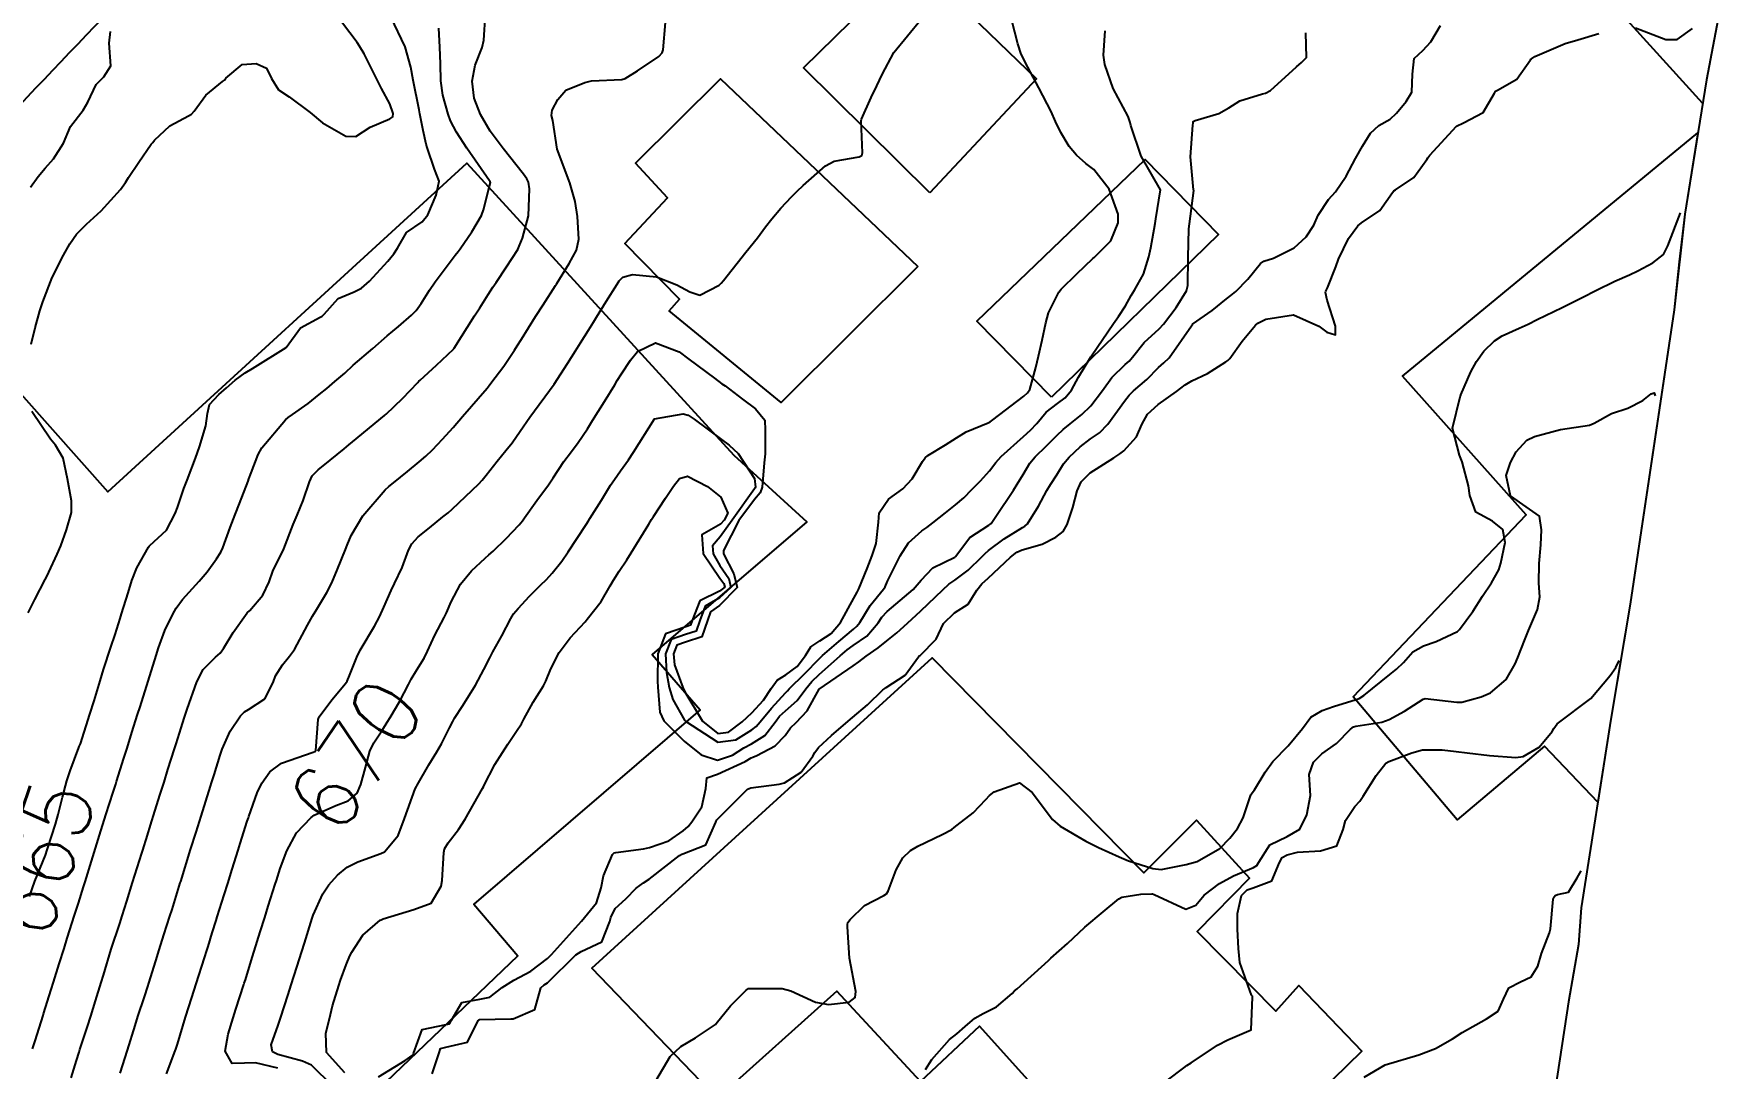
# Model space of a CAD drawing. Header units: metres. Extents: x 292545 to 299085, y 7450245 to 7463078.
# Drawn here: x 296563.7 to 296664.4, y 7459716 to 7459777.6 of the extents above; entities that cross this region are included whole.
import ezdxf
from ezdxf.enums import TextEntityAlignment as Align

# ---------------------------------------------------------------- set-up
doc = ezdxf.new("R2010")
doc.units = ezdxf.units.M
for name, color, linetype in [('Area', 45, 'Continuous'), ('Cotas', 45, 'Continuous'), ('Curvas de Nivel 1m', 11, 'Continuous'), ('Curvas de Nivel 5m', 15, 'Continuous'), ('Edificações', 30, 'Continuous'), ('Vias Primárias', 230, 'Continuous')]:
    doc.layers.add(name, color=color, linetype=linetype)
doc.styles.add('Style-STANDARD', font='STANDARD.shx')

msp = doc.modelspace()

# ---------------------------------------------------------------- linework, layer by layer
at = {"layer": 'Area'}
msp.add_polyline3d([(296664.4, 7459780.1, 673.65), (296663.39, 7459774.86, 674.38), (296662.1, 7459766.86, 677.85), (296661.47, 7459761.16, 678.15), (296658.85, 7459743.62, 681.99), (296657.7, 7459736.76, 680.32), (296655.92, 7459725.52, 677.55), (296655.78, 7459723.33, 677.5), (296655.17, 7459719.91, 678.75), (296653.44, 7459708.55, 679.24), (296652.23, 7459703.32, 686.94), (296650.39, 7459696.02, 688.55), (296649.63, 7459691.12, 686.12), (296648.37, 7459684.96, 681.23), (296643.46, 7459673.33, 690.02), (296643.27, 7459672.65, 689.35), (296641.19, 7459666.66, 681.56), (296640.28, 7459664.43, 681.57), (296631.74, 7459644.69, 683.17)], dxfattribs=at)
at = {"layer": 'Curvas de Nivel 1m', "flags": 128}
for points, elevation in [([(296563.54, 7459759.1), (296563.79, 7459760.08), (296564.06, 7459761.1), (296564.23, 7459761.64), (296564.8, 7459763.09), (296565.48, 7459764.42), (296565.84, 7459765.08), (296566.24, 7459765.67), (296566.84, 7459766.26), (296567.72, 7459767.06), (296568.86, 7459768.33), (296569.16, 7459768.75), (296569.34, 7459769.04), (296569.96, 7459769.95), (296570.7, 7459771.02), (296570.79, 7459771.13), (296570.9, 7459771.27), (296571.8, 7459772.12), (296572.92, 7459772.71), (296573.1, 7459772.81), (296573.25, 7459772.99), (296573.95, 7459773.96), (296574.94, 7459774.76), (296575.06, 7459774.85), (296575.15, 7459774.97), (296576.13, 7459775.78), (296576.95, 7459775.83), (296577.57, 7459775.56), (296577.87, 7459774.94), (296578.28, 7459774.27), (296578.93, 7459773.85), (296580.17, 7459772.91), (296580.91, 7459772.31), (296582.29, 7459771.5), (296582.9, 7459771.49), (296583.74, 7459772.04), (296584.92, 7459772.54), (296585.11, 7459772.66), (296585.12, 7459772.85), (296584.93, 7459773.43), (296584.42, 7459774.34), (296584.17, 7459774.86), (296583.4, 7459776.42), (296583.12, 7459776.87), (296582.97, 7459777.08), (296581.61, 7459778.89)], 664), ([(296565.93, 7459715.38), (296566.25, 7459716.41), (296566.4, 7459716.92), (296566.45, 7459717.07), (296566.9, 7459718.44), (296567.1, 7459719.06), (296567.38, 7459719.97), (296567.71, 7459721.06), (296567.85, 7459721.51), (296568.32, 7459723.05), (296568.82, 7459724.57), (296568.97, 7459725.04), (296569.24, 7459725.92), (296569.59, 7459727.03), (296570.15, 7459728.78), (296570.22, 7459729.02), (296570.26, 7459729.15), (296570.4, 7459729.59), (296570.74, 7459730.69), (296570.84, 7459731.02), (296571.22, 7459732.23), (296571.47, 7459733.01), (296571.7, 7459733.75), (296572.09, 7459735), (296572.18, 7459735.29), (296572.48, 7459736.24), (296572.67, 7459736.82), (296572.72, 7459737), (296572.85, 7459737.35), (296573.41, 7459738.99), (296573.79, 7459739.72), (296574.54, 7459740.46), (296574.81, 7459740.7), (296575.01, 7459740.97), (296575.59, 7459741.92), (296576.31, 7459742.95), (296576.42, 7459743.09), (296576.57, 7459743.23), (296577.36, 7459744.15), (296577.72, 7459744.94), (296577.95, 7459745.58), (296578.61, 7459746.92), (296579.17, 7459748.37), (296579.4, 7459748.91), (296579.75, 7459749.8), (296580.13, 7459750.91), (296580.3, 7459751.26), (296580.66, 7459751.62), (296581.37, 7459752.2), (296582.2, 7459752.88), (296582.47, 7459753.1), (296582.69, 7459753.28), (296584.6, 7459754.85), (296584.65, 7459754.9), (296584.7, 7459754.94), (296585.68, 7459755.88), (296586.6, 7459756.83), (296586.66, 7459756.9), (296586.73, 7459756.96), (296587.7, 7459757.86), (296588.71, 7459758.81), (296588.73, 7459758.84), (296588.75, 7459758.87), (296589.97, 7459760.79), (296590.29, 7459761.28), (296590.79, 7459762.07), (296591.07, 7459762.51), (296591.25, 7459762.78), (296591.87, 7459763.71), (296592.55, 7459764.76), (296592.64, 7459764.95), (296592.83, 7459765.43), (296593.18, 7459766.75), (296593.25, 7459768.37), (296593.19, 7459768.76), (296593.09, 7459768.97), (296592.88, 7459769.25), (296591.67, 7459770.77), (296590.9, 7459771.81), (296590.32, 7459772.79), (296589.95, 7459773.77), (296589.82, 7459774.79), (296590, 7459775.74), (296590.42, 7459776.79), (296590.53, 7459777.23), (296590.63, 7459778.78)], 667), ([(296568.85, 7459715.65), (296569.29, 7459717.03), (296569.75, 7459718.51), (296569.91, 7459719.03), (296570.29, 7459720.2), (296570.49, 7459720.82), (296570.56, 7459721.02), (296570.97, 7459722.36), (296571.17, 7459723.01), (296571.45, 7459723.9), (296571.81, 7459725.01), (296571.94, 7459725.42), (296572.37, 7459726.8), (296572.43, 7459727), (296572.46, 7459727.08), (296573.04, 7459728.99), (296573.37, 7459730.02), (296573.67, 7459730.98), (296574.24, 7459732.77), (296574.3, 7459732.97), (296574.45, 7459733.45), (296574.81, 7459734.61), (296574.93, 7459734.97), (296575.4, 7459736.04), (296576.03, 7459736.95), (296576.26, 7459737.19), (296576.5, 7459737.33), (296577.47, 7459737.97), (296577.96, 7459738.94), (296578.11, 7459739.34), (296578.53, 7459739.99), (296578.94, 7459740.52), (296579.24, 7459740.92), (296580.02, 7459742.37), (296580.32, 7459742.9), (296580.57, 7459743.31), (296581.17, 7459744.3), (296581.46, 7459744.89), (296581.8, 7459745.69), (296582.28, 7459746.88), (296582.38, 7459747.12), (296582.62, 7459747.7), (296583.31, 7459748.87), (296584.65, 7459750.43), (296584.87, 7459750.63), (296585.14, 7459750.85), (296585.98, 7459751.52), (296586.67, 7459752.1), (296587.06, 7459752.44), (296587.46, 7459752.82), (296588.07, 7459753.44), (296588.7, 7459754.15), (296589.25, 7459754.8), (296590.72, 7459756.48), (296590.85, 7459756.65), (296590.95, 7459756.78), (296591.71, 7459757.8), (296592.35, 7459758.76), (296592.51, 7459759.01), (296592.76, 7459759.4), (296593.61, 7459760.75), (296594.07, 7459761.46), (296594.8, 7459762.61), (296594.85, 7459762.68), (296594.87, 7459762.73), (296595.62, 7459763.92), (296596.04, 7459764.72), (296596.19, 7459765.36), (296596.11, 7459766.72), (296595.96, 7459767.62), (296595.66, 7459768.72), (296594.89, 7459770.73), (296594.63, 7459772.45), (296594.55, 7459772.74), (296594.6, 7459773.06), (296594.93, 7459773.69), (296595.42, 7459774.24), (296596.54, 7459774.71), (296596.86, 7459774.79), (296596.94, 7459774.8), (296598.75, 7459774.88), (296598.95, 7459774.94), (296599.68, 7459775.41), (296600.96, 7459776.26), (296601.15, 7459776.47), (296601.22, 7459776.66), (296601.36, 7459778.28)], 668), ([(296571.62, 7459715.62), (296572.13, 7459717), (296572.17, 7459717.09), (296572.26, 7459717.39), (296572.75, 7459718.99), (296573.12, 7459720.16), (296573.38, 7459720.98), (296573.87, 7459722.53), (296574.01, 7459722.97), (296574.09, 7459723.21), (296574.34, 7459724.02), (296574.57, 7459724.75), (296574.63, 7459724.97), (296575.04, 7459726.29), (296575.26, 7459726.96), (296575.53, 7459727.81), (296575.88, 7459728.96), (296576.01, 7459729.35), (296576.42, 7459730.67), (296576.49, 7459730.88), (296576.51, 7459730.95), (296577.02, 7459732.36), (296577.3, 7459732.94), (296577.76, 7459733.62), (296578.46, 7459734.14), (296580.35, 7459734.79), (296580.46, 7459734.83), (296580.5, 7459734.86), (296580.52, 7459734.9), (296580.66, 7459736.73), (296580.71, 7459736.9), (296581.47, 7459737.92), (296582.28, 7459738.88), (296582.37, 7459739.02), (296582.52, 7459739.36), (296582.95, 7459740.46), (296583.16, 7459740.87), (296584, 7459742.3), (296584.3, 7459742.85), (296584.57, 7459743.43), (296585, 7459744.43), (296585.2, 7459744.84), (296585.65, 7459745.79), (296586.04, 7459746.84), (296586.24, 7459747.21), (296586.62, 7459747.62), (296587.28, 7459748.17), (296588.08, 7459748.82), (296588.39, 7459749.06), (296588.64, 7459749.28), (296590.23, 7459750.79), (296590.43, 7459751.01), (296590.66, 7459751.3), (296591.31, 7459752.14), (296591.84, 7459752.77), (296592.22, 7459753.23), (296592.69, 7459753.92), (296593.27, 7459754.75), (296594.72, 7459756.73), (296595.51, 7459757.96), (296595.99, 7459758.72), (296596.29, 7459759.19), (296596.77, 7459759.95), (296597.06, 7459760.42), (296597.24, 7459760.71), (296597.82, 7459761.66), (296598.48, 7459762.69), (296598.6, 7459762.89), (296598.81, 7459763.1), (296599.38, 7459763.26), (296600.81, 7459763.13), (296602.03, 7459762.65), (296602.8, 7459762.23), (296603.4, 7459762.03), (296604.55, 7459762.62), (296604.67, 7459762.75), (296604.81, 7459762.91), (296606.15, 7459764.6), (296606.83, 7459765.45), (296607.32, 7459766.1), (296607.69, 7459766.58), (296608.22, 7459767.21), (296608.86, 7459767.89), (296609.2, 7459768.23), (296609.55, 7459768.56), (296610.88, 7459769.74), (296611.41, 7459770.01), (296612.89, 7459770.27), (296613.06, 7459770.35), (296613.1, 7459770.52), (296613.01, 7459772.42), (296613.03, 7459772.52), (296613.62, 7459773.82), (296613.94, 7459774.51), (296614.27, 7459775.18), (296614.96, 7459776.5), (296616.6, 7459778.48)], 669), ([(296584.24, 7459715.45), (296585.83, 7459716.41), (296586.25, 7459716.71), (296586.32, 7459716.76), (296586.34, 7459716.83), (296586.84, 7459718.26), (296588.27, 7459718.56), (296588.48, 7459718.6), (296588.59, 7459718.81), (296589.21, 7459719.88), (296590.29, 7459720.07), (296590.89, 7459720.18), (296591.61, 7459720.77), (296592.31, 7459721.2), (296593.33, 7459721.73), (296594.32, 7459722.5), (296594.56, 7459722.74), (296596.34, 7459724.71), (296597.24, 7459725.82), (296597.52, 7459726.7), (296597.65, 7459727.42), (296598.2, 7459728.69), (296598.29, 7459728.8), (296598.39, 7459728.81), (296600.04, 7459729.03), (296600.4, 7459729.1), (296601.55, 7459729.5), (296602.41, 7459730.1), (296602.7, 7459730.36), (296602.93, 7459730.63), (296603.52, 7459731.54), (296603.75, 7459732.63), (296603.82, 7459733.26), (296604.45, 7459733.48), (296606.11, 7459734.24), (296606.46, 7459734.45), (296606.56, 7459734.49), (296606.8, 7459734.59), (296607.88, 7459735.16), (296608.48, 7459735.79), (296608.8, 7459736.25), (296609.14, 7459736.56), (296609.8, 7459737.26), (296610.51, 7459738.55), (296612.53, 7459739.94), (296612.87, 7459740.18), (296613.32, 7459740.51), (296614.03, 7459741.02), (296614.55, 7459741.43), (296615.14, 7459741.91), (296615.78, 7459742.49), (296616.57, 7459743.21), (296617.88, 7459744.46), (296618.24, 7459744.8), (296618.59, 7459745.05), (296619.4, 7459745.64), (296620.2, 7459746.43), (296620.4, 7459746.63), (296620.61, 7459746.81), (296621.53, 7459747.51), (296622.63, 7459748.18), (296622.77, 7459748.26), (296622.92, 7459748.4), (296623.58, 7459749.45), (296624.09, 7459750.39), (296624.3, 7459750.74), (296624.67, 7459751.32), (296625.08, 7459751.97), (296625.41, 7459752.37), (296626.06, 7459752.99), (296626.69, 7459753.47), (296627.22, 7459753.83), (296627.72, 7459754.34), (296628.72, 7459755.72), (296628.98, 7459756.07), (296629.25, 7459756.32), (296630.05, 7459757), (296630.74, 7459757.71), (296631.06, 7459758), (296631.38, 7459758.3), (296632.7, 7459760.21), (296632.76, 7459760.28), (296632.77, 7459760.3), (296633.94, 7459761.11), (296634.79, 7459761.81), (296635.04, 7459762.01), (296635.35, 7459762.25), (296636.07, 7459762.98), (296636.82, 7459763.91), (296637.01, 7459764.05), (296637.6, 7459764.23), (296638.83, 7459764.85), (296639.53, 7459765.51), (296640, 7459766.2), (296640.26, 7459766.79), (296640.86, 7459767.73), (296641.29, 7459768.18), (296641.92, 7459769.13), (296642.48, 7459770.17), (296642.9, 7459770.92), (296643.38, 7459771.68), (296643.86, 7459772.15), (296644.54, 7459772.52), (296644.92, 7459772.87), (296645.49, 7459773.57), (296645.84, 7459774.13), (296645.87, 7459775.21), (296645.98, 7459776.13), (296646.49, 7459776.61), (296646.97, 7459777.12), (296647.54, 7459778.11)], 673), ([(296563.5, 7459768.47), (296563.96, 7459769.1), (296564.38, 7459769.59), (296564.88, 7459770.15), (296565.47, 7459771.08), (296565.89, 7459772.09), (296566.65, 7459773.06), (296566.93, 7459773.54), (296567.42, 7459774.58), (296567.88, 7459775.05), (296568.3, 7459775.7), (296568.19, 7459777.05), (296568.27, 7459777.75)], 663), ([(296563.63, 7459717.1), (296563.78, 7459717.58), (296564.25, 7459719.09), (296564.28, 7459719.19), (296564.74, 7459720.65), (296564.88, 7459721.08), (296565.22, 7459722.17), (296565.51, 7459723.08), (296565.7, 7459723.71), (296566.13, 7459725.07), (296566.18, 7459725.25), (296566.36, 7459725.8), (296566.67, 7459726.77), (296566.77, 7459727.07), (296567.15, 7459728.3), (296567.38, 7459729.06), (296567.62, 7459729.84), (296568, 7459731.05), (296568.44, 7459732.4), (296568.59, 7459732.89), (296568.64, 7459733.04), (296569.07, 7459734.43), (296569.26, 7459735.03), (296569.55, 7459735.96), (296569.89, 7459737.03), (296570.04, 7459737.49), (296570.51, 7459739.02), (296571, 7459740.56), (296571.14, 7459741.01), (296571.52, 7459742.04), (296571.98, 7459743.01), (296572.19, 7459743.38), (296572.57, 7459743.9), (296573.55, 7459744.99), (296574.03, 7459745.54), (296574.6, 7459746.32), (296574.85, 7459746.72), (296574.96, 7459746.97), (296575.41, 7459748.18), (296575.71, 7459748.96), (296575.97, 7459749.62), (296576.47, 7459750.95), (296576.52, 7459751.08), (296576.66, 7459751.44), (296577.08, 7459752.54), (296577.3, 7459752.94), (296578.7, 7459754.59), (296578.87, 7459754.74), (296579.13, 7459754.92), (296580.05, 7459755.57), (296580.72, 7459756.1), (296581.16, 7459756.46), (296581.65, 7459756.89), (296582.23, 7459757.39), (296582.74, 7459757.85), (296583.9, 7459758.86), (296584.76, 7459759.6), (296585.44, 7459760.17), (296586.21, 7459760.84), (296586.49, 7459761.12), (296586.78, 7459761.53), (296587.29, 7459762.33), (296587.63, 7459762.82), (296588.82, 7459764.41), (296588.99, 7459764.63), (296589.11, 7459764.8), (296589.81, 7459765.81), (296590.38, 7459766.78), (296590.51, 7459767.12), (296590.87, 7459768.53), (296590.92, 7459768.74), (296590.91, 7459768.78), (296590.87, 7459768.84), (296589.52, 7459770.79), (296588.9, 7459771.74), (296588.53, 7459772.42), (296588.39, 7459772.81), (296588.08, 7459773.96), (296587.97, 7459774.81), (296587.95, 7459775.81), (296587.9, 7459776.82), (296587.85, 7459777.95)], 666), ([(296581.52, 7459714.89), (296580.25, 7459716.13), (296579.71, 7459716.37), (296578.25, 7459716.77), (296577.93, 7459716.93), (296577.85, 7459717.34), (296578.27, 7459718.53), (296578.41, 7459718.93), (296578.86, 7459720.35), (296579.04, 7459720.92), (296579.38, 7459721.98), (296579.67, 7459722.91), (296579.83, 7459723.41), (296580.3, 7459724.9), (296580.35, 7459725.07), (296580.93, 7459726.34), (296581.28, 7459726.89), (296581.8, 7459727.47), (296582.38, 7459727.94), (296583.01, 7459728.25), (296584.39, 7459728.75), (296584.6, 7459728.86), (296585.42, 7459729.83), (296585.79, 7459730.84), (296586.44, 7459732.61), (296586.52, 7459732.75), (296586.56, 7459732.83), (296587.24, 7459734.04), (296587.72, 7459734.82), (296588, 7459735.29), (296588.48, 7459736.25), (296588.67, 7459736.62), (296588.78, 7459736.81), (296589.28, 7459737.58), (296590.03, 7459738.79), (296590.52, 7459739.71), (296590.88, 7459740.42), (296591.07, 7459740.77), (296591.59, 7459741.72), (296592.13, 7459742.76), (296592.3, 7459743.03), (296592.57, 7459743.35), (296593.25, 7459744.08), (296593.9, 7459744.75), (296594.25, 7459745.09), (296594.59, 7459745.46), (296595.17, 7459746.17), (296595.56, 7459746.73), (296596.63, 7459748.36), (296596.77, 7459748.57), (296596.85, 7459748.71), (296597.53, 7459749.81), (296598.08, 7459750.7), (296598.31, 7459751.04), (296598.67, 7459751.55), (296599.14, 7459752.22), (296599.44, 7459752.68), (296600.7, 7459754.66), (296602.4, 7459754.95), (296602.71, 7459754.87), (296603.07, 7459754.64), (296604.69, 7459753.42), (296605.15, 7459753.08), (296605.69, 7459752.6), (296606.66, 7459751.1), (296606.71, 7459750.59), (296606.7, 7459750.55), (296606.65, 7459750.49), (296605.33, 7459748.61), (296604.62, 7459747.62), (296604.15, 7459747.09), (296604.19, 7459746.62), (296604.6, 7459745.92), (296605.12, 7459745.15), (296605.25, 7459744.61), (296604.58, 7459744), (296603.71, 7459743.49), (296603.4, 7459742.63), (296603.18, 7459742.01), (296602.55, 7459741.8), (296601.69, 7459741.51), (296601.36, 7459740.65), (296601.41, 7459739.54), (296601.58, 7459738.65), (296601.79, 7459737.94), (296602.49, 7459736.69), (296602.55, 7459736.64), (296604.47, 7459735.39), (296605.55, 7459735.53), (296606.49, 7459736.13), (296606.75, 7459736.33), (296606.99, 7459736.59), (296607.67, 7459737.41), (296608.51, 7459738.33), (296608.63, 7459738.45), (296608.73, 7459738.57), (296609.63, 7459739.46), (296610.53, 7459740.38), (296610.72, 7459740.55), (296611.69, 7459741.39), (296612.56, 7459742.13), (296612.76, 7459742.31), (296612.93, 7459742.52), (296613.55, 7459743.53), (296614.35, 7459744.5), (296614.44, 7459744.64), (296614.59, 7459744.99), (296615.34, 7459746.49), (296615.83, 7459747.27), (296616.63, 7459747.98), (296616.92, 7459748.18), (296617.29, 7459748.46), (296618.04, 7459749.05), (296618.64, 7459749.54), (296619.13, 7459749.96), (296619.61, 7459750.44), (296620.12, 7459750.97), (296620.67, 7459751.55), (296621.05, 7459752.05), (296621.35, 7459752.42), (296622.7, 7459753.61), (296623.11, 7459753.98), (296623.48, 7459754.39), (296624.05, 7459755.05), (296624.71, 7459755.57), (296625.18, 7459755.91), (296625.56, 7459756.37), (296625.96, 7459757.14), (296626.71, 7459758.36), (296626.75, 7459758.42), (296628.05, 7459760.34), (296628.36, 7459760.75), (296628.78, 7459761.39), (296629.11, 7459762.01), (296629.3, 7459762.32), (296629.84, 7459763.29), (296630.17, 7459764.32), (296630.28, 7459764.86), (296630.54, 7459766.31), (296630.58, 7459766.58), (296630.86, 7459768.31), (296629.7, 7459770.32), (296629.09, 7459772.15), (296629.05, 7459772.33), (296628.92, 7459772.67), (296628.03, 7459774.34), (296627.53, 7459775.77), (296627.46, 7459776.34), (296627.55, 7459777.78)], 671), ([(296582.24, 7459715.67), (296581.15, 7459716.89), (296581.11, 7459718.05), (296581.32, 7459718.89), (296581.5, 7459719.67), (296581.88, 7459720.88), (296581.99, 7459721.2), (296582.32, 7459722.12), (296582.54, 7459722.66), (296582.65, 7459722.88), (296583.32, 7459723.89), (296584.35, 7459724.77), (296584.41, 7459724.8), (296584.53, 7459724.86), (296586.36, 7459725.41), (296587.38, 7459725.8), (296587.99, 7459726.81), (296588.05, 7459727.14), (296588.14, 7459728.81), (296588.18, 7459729.03), (296588.4, 7459729.38), (296589.02, 7459730.19), (296589.41, 7459730.8), (296590.44, 7459732.62), (296590.5, 7459732.72), (296590.52, 7459732.78), (296591.18, 7459734.05), (296591.63, 7459734.77), (296591.96, 7459735.27), (296592.48, 7459736.05), (296592.76, 7459736.49), (296592.91, 7459736.76), (296593.47, 7459737.78), (296594.08, 7459738.74), (296594.23, 7459739.03), (296594.52, 7459739.75), (296595.01, 7459740.73), (296595.67, 7459741.6), (296596.56, 7459742.56), (296596.63, 7459742.64), (296596.69, 7459742.71), (296597.51, 7459743.77), (296598.06, 7459744.7), (296598.25, 7459745.04), (296598.6, 7459745.57), (296599.04, 7459746.25), (296599.3, 7459746.68), (296600.36, 7459748.39), (296600.52, 7459748.66), (296600.63, 7459748.83), (296601.36, 7459749.94), (296601.82, 7459750.65), (296602.19, 7459751.11), (296602.66, 7459751.24), (296603.86, 7459750.63), (296604.65, 7459750), (296605.06, 7459749.04), (296604.85, 7459748.62), (296604.63, 7459748.39), (296603.51, 7459747.74), (296603.6, 7459746.63), (296604.59, 7459745.17), (296604.82, 7459744.85), (296604.88, 7459744.62), (296604.58, 7459744.39), (296603.39, 7459743.82), (296602.94, 7459742.64), (296602.84, 7459742.36), (296602.56, 7459742.26), (296601.36, 7459741.85), (296600.9, 7459740.66), (296600.87, 7459739.02), (296600.89, 7459738.66), (296601.02, 7459737.18), (296601.25, 7459736.66), (296602.47, 7459735.45), (296603.48, 7459734.63), (296604.46, 7459734.31), (296605.35, 7459734.61), (296606.02, 7459735.04), (296606.47, 7459735.28), (296607.28, 7459735.78), (296607.89, 7459736.58), (296608.14, 7459736.93), (296608.5, 7459737.26), (296609.2, 7459737.87), (296609.71, 7459738.56), (296610.07, 7459739), (296610.52, 7459739.43), (296611.77, 7459740.53), (296612.18, 7459740.89), (296612.54, 7459741.15), (296613.35, 7459741.71), (296614.02, 7459742.51), (296614.24, 7459742.83), (296614.57, 7459743.18), (296616.11, 7459744.48), (296616.59, 7459745.04), (296617.28, 7459745.78), (296618.6, 7459746.42), (296618.62, 7459746.43), (296618.63, 7459746.45), (296619.49, 7459747.58), (296620.63, 7459748.33), (296620.69, 7459748.37), (296620.76, 7459748.43), (296621.05, 7459748.84), (296622.09, 7459750.41), (296622.31, 7459750.76), (296622.67, 7459751.35), (296623.06, 7459752.01), (296623.38, 7459752.39), (296624.05, 7459753.03), (296624.7, 7459753.69), (296625.05, 7459754.03), (296625.48, 7459754.37), (296626.16, 7459754.91), (296626.71, 7459755.44), (296627.4, 7459756.35), (296627.95, 7459757.13), (296628.75, 7459757.9), (296628.98, 7459758.1), (296629.18, 7459758.33), (296629.88, 7459759.2), (296630.77, 7459760.02), (296631.04, 7459760.31), (296631.79, 7459761.3), (296632.4, 7459762.29), (296632.48, 7459762.61), (296632.5, 7459764.28), (296632.54, 7459765.99), (296632.58, 7459766.28), (296632.84, 7459768.26), (296632.84, 7459768.28), (296632.83, 7459768.31), (296632.64, 7459770.28), (296632.79, 7459772.16), (296632.8, 7459772.28), (296632.81, 7459772.38), (296632.92, 7459772.45), (296634.34, 7459772.85), (296634.93, 7459773.2), (296635.58, 7459773.61), (296636.94, 7459774.02), (296637.12, 7459774.06), (296637.41, 7459774.23), (296638.96, 7459775.63), (296639.27, 7459775.89), (296639.56, 7459776.2), (296639.52, 7459777.66)], 672), ([(296587.44, 7459715.62), (296587.84, 7459716.81), (296587.94, 7459717.13), (296588.26, 7459717.2), (296589.56, 7459717.5), (296590.19, 7459718.79), (296590.22, 7459718.84), (296590.27, 7459718.85), (296592.14, 7459718.9), (296592.28, 7459718.9), (296593.57, 7459719.46), (296593.93, 7459720.74), (296594.13, 7459720.92), (296594.31, 7459721.05), (296596, 7459722.71), (296596.32, 7459722.91), (296597.55, 7459723.48), (296598.04, 7459724.69), (296598.1, 7459724.94), (296598.35, 7459725.48), (296598.99, 7459726.05), (296599.6, 7459726.68), (296600.05, 7459727), (296600.38, 7459727.22), (296602.18, 7459728.64), (296602.33, 7459728.71), (296602.39, 7459728.73), (296603.76, 7459729.27), (296604.36, 7459730.62), (296604.38, 7459730.67), (296604.42, 7459730.75), (296606.24, 7459732.59), (296606.44, 7459732.67), (296608.13, 7459732.89), (296608.45, 7459732.97), (296609.43, 7459733.59), (296610.13, 7459734.55), (296610.25, 7459734.77), (296610.47, 7459735.07), (296611.24, 7459735.78), (296612.1, 7459736.53), (296612.5, 7459736.86), (296613.4, 7459737.61), (296614.3, 7459738.5), (296614.42, 7459738.59), (296614.51, 7459738.64), (296615.63, 7459739.38), (296616.43, 7459740.48), (296616.48, 7459740.53), (296616.53, 7459740.56), (296617.49, 7459741.53), (296617.93, 7459742.46), (296618.57, 7459743.1), (296619.4, 7459743.62), (296619.9, 7459744.44), (296620.2, 7459744.82), (296620.59, 7459745.16), (296621.92, 7459746.41), (296622.29, 7459746.72), (296622.61, 7459746.86), (296623.81, 7459747.19), (296624.62, 7459747.61), (296625.06, 7459747.94), (296625.3, 7459748.37), (296625.64, 7459749.38), (296625.88, 7459750.37), (296626.13, 7459750.9), (296626.66, 7459751.45), (296628.07, 7459752.34), (296628.44, 7459752.57), (296628.68, 7459752.75), (296629.43, 7459753.58), (296629.74, 7459754.32), (296630.08, 7459754.94), (296630.71, 7459755.51), (296631.8, 7459756.29), (296632.32, 7459756.69), (296632.73, 7459756.93), (296633.65, 7459757.36), (296634.75, 7459758.05), (296634.87, 7459758.14), (296634.98, 7459758.26), (296635.72, 7459759.29), (296636.52, 7459760.24), (296636.66, 7459760.36), (296636.77, 7459760.43), (296637.13, 7459760.59), (296638.78, 7459760.85), (296640.3, 7459760.19), (296640.77, 7459759.83), (296641.29, 7459759.66), (296641.28, 7459760.18), (296640.79, 7459761.74), (296640.69, 7459762.19), (296640.71, 7459762.27), (296640.8, 7459762.47), (296641.3, 7459763.71), (296641.47, 7459764.18), (296642.07, 7459765.41), (296642.62, 7459766.16), (296642.84, 7459766.34), (296643.92, 7459767.08), (296644.69, 7459768.14), (296644.76, 7459768.25), (296644.87, 7459768.31), (296645.96, 7459769.05), (296646.74, 7459770.12), (296646.79, 7459770.22), (296646.9, 7459770.38), (296648.5, 7459772.1), (296648.92, 7459772.31), (296650.09, 7459772.91), (296650.77, 7459774.07), (296650.82, 7459774.19), (296650.94, 7459774.25), (296652.1, 7459774.9), (296652.9, 7459776.05), (296652.92, 7459776.09), (296652.96, 7459776.12), (296653.16, 7459776.25), (296654.97, 7459777.03), (296655.73, 7459777.25), (296656.98, 7459777.62)], 674), ([(296659.17, 7459777.97), (296660.98, 7459777.26), (296661.66, 7459777.26), (296662.57, 7459777.93)], 674), ([(296616.84, 7459715.87), (296617.23, 7459716.47), (296618.27, 7459717.67), (296618.71, 7459718), (296619.22, 7459718.44), (296619.79, 7459718.93), (296620.28, 7459719.21), (296621.09, 7459719.62), (296622.02, 7459720.41), (296622.16, 7459720.56), (296622.31, 7459720.69), (296624.18, 7459722.38), (296624.32, 7459722.51), (296625.32, 7459723.39), (296626.34, 7459724.36), (296627.43, 7459725.27), (296628.37, 7459726.05), (296628.56, 7459726.14), (296629.68, 7459726.32), (296630.34, 7459726.35), (296630.37, 7459726.34), (296630.47, 7459726.31), (296632.36, 7459725.43), (296632.96, 7459725.68), (296633.45, 7459726.27), (296634.38, 7459726.97), (296635.21, 7459727.43), (296636.39, 7459727.92), (296636.6, 7459728.03), (296636.71, 7459728.24), (296637.37, 7459729.26), (296638.41, 7459729.77), (296639.16, 7459730.21), (296639.57, 7459731.06), (296639.8, 7459732.2), (296639.72, 7459733.46), (296639.98, 7459734.2), (296640.47, 7459734.69), (296641.35, 7459735.3), (296642.19, 7459736.17), (296642.35, 7459736.31), (296642.49, 7459736.35), (296644.05, 7459736.58), (296644.49, 7459736.73), (296645.39, 7459737.24), (296646.51, 7459737.95), (296646.64, 7459737.99), (296648.51, 7459737.77), (296648.82, 7459737.78), (296649.97, 7459738.08), (296650.52, 7459738.32), (296651.45, 7459739.13), (296652, 7459740.06), (296652.15, 7459740.44), (296652.55, 7459741.44), (296652.8, 7459742.05), (296653.32, 7459743.29), (296653.46, 7459744.04), (296653.41, 7459744.86), (296653.43, 7459746.04), (296653.52, 7459747.14), (296653.57, 7459748.04), (296653.45, 7459748.85), (296652.65, 7459749.41), (296651.71, 7459750.06), (296651.45, 7459751.28), (296651.71, 7459752.06), (296652.05, 7459752.69), (296652.69, 7459753.38), (296653.14, 7459753.6), (296654.7, 7459754.02), (296656.42, 7459754.29), (296656.71, 7459754.41), (296657.74, 7459754.97), (296658.72, 7459755.3), (296659.61, 7459755.75), (296660.11, 7459756.14), (296660.28, 7459756.2), (296660.33, 7459756.03)], 676), ([(296563.36, 7459743.1), (296563.77, 7459743.9), (296564.38, 7459745.09), (296564.45, 7459745.22), (296564.59, 7459745.52), (296565.1, 7459746.59), (296565.31, 7459747.08), (296565.65, 7459748.05), (296565.95, 7459749.08), (296565.95, 7459749.77), (296565.71, 7459751.08), (296565.45, 7459752.31), (296565, 7459753.09), (296564.69, 7459753.45), (296563.58, 7459755.1)], 664), ([(296631.28, 7459715.25), (296632.25, 7459715.97), (296632.43, 7459716.11), (296632.69, 7459716.28), (296634.26, 7459717.32), (296634.87, 7459717.65), (296636.27, 7459718.24), (296636.34, 7459720.19), (296636.33, 7459720.24), (296636.29, 7459720.31), (296635.59, 7459722.25), (296635.5, 7459723.08), (296635.45, 7459724.25), (296635.44, 7459725.17), (296635.68, 7459726.25), (296636.03, 7459726.59), (296636.38, 7459726.7), (296637.49, 7459727.12), (296637.94, 7459728.22), (296638.1, 7459728.52), (296638.4, 7459728.68), (296639.03, 7459728.84), (296640.4, 7459728.91), (296641.37, 7459729.21), (296641.75, 7459730.18), (296641.89, 7459730.71), (296642.43, 7459731.55), (296642.74, 7459731.87), (296642.93, 7459732.16), (296643.71, 7459733.4), (296644.29, 7459734.14), (296644.46, 7459734.24), (296645.84, 7459734.76), (296646.47, 7459734.93), (296647.65, 7459734.93), (296648.47, 7459734.84), (296649.14, 7459734.76), (296650.47, 7459734.6), (296652.04, 7459734.48), (296652.47, 7459734.53), (296653.43, 7459735.08), (296654.21, 7459736.03), (296654.3, 7459736.21), (296654.49, 7459736.48), (296656.51, 7459738), (296657.65, 7459739.36), (296657.99, 7459739.83), (296658.19, 7459740.26)], 677), ([(296642.99, 7459715.42), (296644.25, 7459716.15), (296646.26, 7459716.76), (296647.24, 7459717.13), (296648.27, 7459717.71), (296648.84, 7459718.09), (296650.28, 7459718.9), (296650.99, 7459719.36), (296651.3, 7459720.06), (296651.61, 7459720.75), (296652.31, 7459721.11), (296652.95, 7459721.41), (296653.34, 7459722.04), (296653.57, 7459722.8), (296654.05, 7459724.03), (296654.11, 7459724.27), (296654.26, 7459726.03), (296654.28, 7459726.11), (296654.37, 7459726.24), (296654.51, 7459726.31), (296655.18, 7459726.44), (296655.7, 7459727.3), (296655.92, 7459727.71)], 678)]:
    msp.add_lwpolyline(points, dxfattribs=dict(at, elevation=elevation))
at = {"layer": 'Curvas de Nivel 5m', "flags": 128}
for points, elevation in [([(296563.45, 7459726.19), (296563.76, 7459727.1), (296564.39, 7459728.66), (296564.5, 7459728.98), (296564.54, 7459729.09), (296565, 7459730.5), (296565.16, 7459731.08), (296565.42, 7459732.1), (296565.68, 7459733.08), (296565.86, 7459733.67), (296566.39, 7459735.07), (296566.41, 7459735.13), (296566.48, 7459735.29), (296567.05, 7459737.06), (296567.3, 7459737.86), (296567.66, 7459739.05), (296567.86, 7459739.71), (296568.3, 7459741.04), (296568.55, 7459741.81), (296568.84, 7459742.75), (296568.93, 7459743.04), (296569.32, 7459744.29), (296569.55, 7459745.03), (296569.85, 7459745.77), (296570.54, 7459747.02), (296570.57, 7459747.06), (296570.61, 7459747.1), (296571.61, 7459748.03), (296572.13, 7459749.01), (296572.26, 7459749.38), (296572.65, 7459750.5), (296572.84, 7459751), (296573.34, 7459752.32), (296573.58, 7459752.99), (296573.96, 7459754.25), (296574.06, 7459754.98), (296574.17, 7459755.52), (296574.72, 7459756.11), (296575.19, 7459756.5), (296575.71, 7459756.96), (296576.29, 7459757.4), (296576.74, 7459757.66), (296578.75, 7459758.92), (296579.59, 7459760.09), (296580.77, 7459760.71), (296580.89, 7459760.78), (296581, 7459760.9), (296581.84, 7459761.83), (296582.79, 7459762.22), (296583.23, 7459762.44), (296583.72, 7459762.87), (296584.81, 7459764.06), (296585.17, 7459764.49), (296585.38, 7459764.84), (296585.91, 7459765.76), (296586.84, 7459766.41), (296587.18, 7459766.82), (296587.68, 7459768), (296587.86, 7459768.82), (296587.59, 7459769.53), (296587.14, 7459770.83), (296587.09, 7459771.03), (296586.91, 7459771.84), (296586.72, 7459772.83), (296586.68, 7459773.08), (296586.32, 7459774.84), (296586.17, 7459775.62), (296585.83, 7459776.84), (296584.99, 7459778.61)], 665), ([(296578.24, 7459715.95), (296576.92, 7459716.27), (296576.25, 7459716.26), (296575.52, 7459716.24), (296575.11, 7459716.97), (296575.28, 7459717.98), (296575.59, 7459718.96), (296575.75, 7459719.48), (296576.22, 7459720.95), (296576.24, 7459721.02), (296576.31, 7459721.23), (296576.71, 7459722.55), (296576.84, 7459722.94), (296577.2, 7459724.09), (296577.47, 7459724.94), (296577.68, 7459725.61), (296578.09, 7459726.93), (296578.16, 7459727.15), (296578.38, 7459727.85), (296578.78, 7459728.92), (296579.35, 7459729.98), (296580.23, 7459730.9), (296580.42, 7459731.03), (296581.71, 7459731.61), (296582.43, 7459731.9), (296582.97, 7459732.34), (296583.2, 7459732.87), (296583.47, 7459733.88), (296583.73, 7459734.86), (296583.97, 7459735.35), (296584.48, 7459736.13), (296584.76, 7459736.57), (296584.94, 7459736.85), (296585.51, 7459737.83), (296586.03, 7459738.83), (296586.2, 7459739.15), (296586.53, 7459739.69), (296586.96, 7459740.4), (296587.17, 7459740.82), (296587.61, 7459741.76), (296588.16, 7459742.81), (296588.29, 7459743.09), (296588.57, 7459743.75), (296589.13, 7459744.8), (296589.78, 7459745.6), (296590.61, 7459746.36), (296590.83, 7459746.56), (296591.08, 7459746.78), (296591.86, 7459747.52), (296592.63, 7459748.34), (296592.82, 7459748.57), (296592.95, 7459748.76), (296593.69, 7459749.79), (296594.37, 7459750.73), (296594.49, 7459750.9), (296594.66, 7459751.15), (296595.29, 7459752.11), (296595.75, 7459752.72), (296596.15, 7459753.25), (296596.7, 7459754.06), (296596.94, 7459754.46), (296597.1, 7459754.71), (296597.71, 7459755.7), (296598.33, 7459756.69), (296598.48, 7459756.94), (296598.73, 7459757.34), (296599.26, 7459758.16), (296599.68, 7459758.68), (296600.76, 7459759.18), (296602.16, 7459758.65), (296602.75, 7459758.22), (296604.27, 7459757.09), (296604.72, 7459756.75), (296604.9, 7459756.62), (296605.95, 7459755.83), (296606.71, 7459755.26), (296607.27, 7459754.58), (296607.3, 7459753.98), (296607.29, 7459752.58), (296607.23, 7459752.03), (296607.11, 7459750.59), (296606.99, 7459750.24), (296606.65, 7459749.85), (296605.73, 7459748.6), (296604.81, 7459746.81), (296604.8, 7459746.62), (296605.42, 7459745.43), (296605.62, 7459744.6), (296604.57, 7459743.53), (296604.04, 7459743.16), (296603.85, 7459742.63), (296603.51, 7459741.67), (296602.54, 7459741.34), (296602.02, 7459741.17), (296601.82, 7459740.65), (296601.88, 7459740), (296602.39, 7459738.64), (296602.43, 7459738.56), (296602.51, 7459738.38), (296603.55, 7459736.63), (296604.48, 7459735.9), (296605.11, 7459735.98), (296605.93, 7459736.6), (296606.5, 7459737.14), (296607.2, 7459737.89), (296607.66, 7459738.58), (296608.01, 7459739.09), (296608.52, 7459739.41), (296609.2, 7459739.89), (296609.69, 7459740.56), (296610.02, 7459741.07), (296610.55, 7459741.42), (296611.22, 7459741.87), (296611.79, 7459742.53), (296612.58, 7459743.98), (296612.77, 7459744.33), (296612.88, 7459744.52), (296613.38, 7459745.73), (296613.67, 7459746.51), (296613.9, 7459747.22), (296614.05, 7459748.51), (296614.08, 7459749.06), (296614.65, 7459749.87), (296615.49, 7459750.49), (296616.06, 7459751.08), (296616.68, 7459752.12), (296616.82, 7459752.33), (296616.98, 7459752.47), (296618.04, 7459753.11), (296618.69, 7459753.53), (296619.27, 7459753.88), (296620.58, 7459754.43), (296620.67, 7459754.46), (296620.7, 7459754.49), (296620.86, 7459754.59), (296622.72, 7459756.01), (296622.92, 7459756.2), (296623.07, 7459756.4), (296623.43, 7459757.71), (296623.59, 7459758.39), (296623.81, 7459759.34), (296624.02, 7459760.39), (296624.19, 7459760.98), (296624.79, 7459762.2), (296624.93, 7459762.38), (296625.86, 7459763.31), (296626.82, 7459764.21), (296626.9, 7459764.28), (296626.98, 7459764.35), (296627.9, 7459765.27), (296628.34, 7459766.34), (296628.33, 7459766.86), (296627.79, 7459768.34), (296626.88, 7459769.52), (296626.4, 7459769.87), (296625.84, 7459770.37), (296625.42, 7459770.9), (296624.91, 7459771.72), (296624.6, 7459772.38), (296624.33, 7459772.98), (296623.61, 7459774.39), (296622.95, 7459775.61), (296622.56, 7459776.4), (296622.36, 7459777.01), (296622, 7459778.41)], 670), ([(296600.78, 7459715.2), (296601.64, 7459716.65), (296602.26, 7459717.24), (296603.14, 7459717.76), (296604.27, 7459718.52), (296604.33, 7459718.56), (296604.38, 7459718.62), (296605.22, 7459719.68), (296606.17, 7459720.6), (296606.24, 7459720.67), (296606.3, 7459720.71), (296606.42, 7459720.71), (296608.3, 7459720.71), (296608.83, 7459720.56), (296610.29, 7459719.9), (296611.07, 7459719.76), (296612.29, 7459719.9), (296612.65, 7459720.16), (296612.7, 7459720.52), (296612.32, 7459722.52), (296612.21, 7459724.39), (296612.2, 7459724.52), (296612.23, 7459724.64), (296612.35, 7459724.82), (296613.21, 7459725.66), (296614.37, 7459726.24), (296614.53, 7459726.34), (296614.63, 7459726.5), (296615.11, 7459727.77), (296615.49, 7459728.49), (296615.95, 7459728.93), (296616.4, 7459729.18), (296617.84, 7459729.89), (296618.41, 7459730.19), (296618.56, 7459730.3), (296618.74, 7459730.45), (296619.69, 7459731.17), (296620.44, 7459731.97), (296620.66, 7459732.2), (296620.95, 7459732.42), (296622.45, 7459732.97), (296623.21, 7459732.39), (296624.42, 7459730.77), (296624.88, 7459730.38), (296626.4, 7459729.48), (296627.16, 7459729.11), (296628.4, 7459728.56), (296628.95, 7459728.32), (296630.39, 7459727.85), (296630.9, 7459727.79), (296632.39, 7459728.09), (296633.05, 7459728.28), (296634.4, 7459729.05), (296634.99, 7459729.67), (296635.45, 7459730.25), (296635.79, 7459730.88), (296636.25, 7459732.24), (296636.32, 7459732.37), (296636.45, 7459732.54), (296637.1, 7459733.59), (296637.56, 7459734.23), (296638.47, 7459735.16), (296639.32, 7459736.2), (296639.81, 7459736.88), (296640.5, 7459737.27), (296641.16, 7459737.52), (296642.51, 7459737.94), (296642.69, 7459737.99), (296642.97, 7459738.16), (296644.53, 7459739.42), (296644.93, 7459739.74), (296645.34, 7459740.13), (296645.9, 7459740.77), (296646.54, 7459741.12), (296647.28, 7459741.38), (296648.55, 7459741.99), (296648.68, 7459742.1), (296649.48, 7459743.17), (296650.05, 7459744.08), (296650.59, 7459744.89), (296651.02, 7459745.65), (296651.14, 7459746.06), (296651.39, 7459747.29), (296651.27, 7459748.06), (296650.64, 7459748.55), (296649.65, 7459749.09), (296649.29, 7459750.09), (296649.22, 7459750.66), (296648.83, 7459752.09), (296648.68, 7459752.49), (296648.26, 7459754.1), (296648.72, 7459755.98), (296648.75, 7459756.06), (296648.76, 7459756.09), (296649.36, 7459757.46), (296649.7, 7459758.08), (296650.13, 7459758.7), (296650.76, 7459759.31), (296651.23, 7459759.6), (296652.23, 7459760.06), (296652.6, 7459760.22), (296652.78, 7459760.3), (296653.31, 7459760.57), (296654.79, 7459761.29), (296655.28, 7459761.53), (296656.22, 7459762.01), (296656.6, 7459762.2), (296656.8, 7459762.3), (296657.94, 7459762.86), (296658.81, 7459763.25), (296659.3, 7459763.48), (296660.21, 7459763.96), (296660.83, 7459764.46), (296661.09, 7459764.98), (296661.85, 7459766.94)], 675)]:
    msp.add_lwpolyline(points, dxfattribs=dict(at, elevation=elevation))
at = {"layer": 'Edificações'}
for points in [[(296617.11, 7459768.12), (296609.58, 7459775.57), (296616.13, 7459782.01), (296623.47, 7459774.92)], [(296616.4, 7459763.73), (296608.24, 7459755.63), (296601.58, 7459761.09), (296602.18, 7459761.79), (296598.92, 7459765.1), (296601.48, 7459767.83), (296599.56, 7459769.89), (296604.64, 7459774.92)], [(296624.36, 7459755.95), (296619.9, 7459760.49), (296629.95, 7459770.11), (296634.31, 7459765.64)], [(296571.77, 7459702.77), (296564.91, 7459694.24), (296535.35, 7459706.41), (296529.12, 7459693.24), (296521.12, 7459697.02), (296538.24, 7459730.33), (296537.47, 7459731.04), (296559.62, 7459759.86), (296568.11, 7459750.3), (296589.51, 7459769.89), (296605.42, 7459752.5), (296609.77, 7459748.52), (296600.56, 7459740.62), (296603.41, 7459737.31), (296589.92, 7459725.73), (296592.56, 7459722.66)], [(296644.59, 7459691.25), (296620.06, 7459718.46), (296616.56, 7459715.17), (296611.56, 7459720.54), (296604.44, 7459714.15), (296596.96, 7459721.91), (296617.25, 7459740.42), (296629.87, 7459727.6), (296633.01, 7459730.74), (296636.16, 7459727.29), (296633.05, 7459724.11), (296637.73, 7459719.35), (296639.11, 7459720.88), (296642.85, 7459716.98), (296641.12, 7459715.29), (296652.23, 7459703.32), (296651.31, 7459699.67), (296650.39, 7459696.02), (296650.01, 7459693.57), (296649.63, 7459691.12), (296649, 7459688.04), (296648.71, 7459686.62)]]:
    msp.add_lwpolyline(points, close=True, dxfattribs=at)
at = {"layer": 'Edificações', "elevation": 679.1}
msp.add_lwpolyline([(296656.92, 7459731.82), (296653.75, 7459735.15), (296648.53, 7459730.75), (296642.34, 7459738.09), (296652.66, 7459748.94), (296645.29, 7459757.21), (296662.88, 7459771.7), (296662.1, 7459766.86), (296661.78, 7459764.01), (296661.47, 7459761.16), (296660.16, 7459752.39), (296658.85, 7459743.62), (296658.28, 7459740.19), (296657.7, 7459736.76)], close=True, dxfattribs=at)
at = {"layer": 'Vias Primárias', "elevation": 674.98}
msp.add_lwpolyline([(296663.17, 7459773.47), (296620.06, 7459820.98, 0.451706), (296612.34, 7459820.86, -0.054175), (296593.01, 7459802.67, 0.025389), (296559.85, 7459770.11, 0.000469), (296536.56, 7459740.35, 0.005062), (296511.14, 7459699.1, 0.008627), (296502.13, 7459679.07), (296491.4, 7459650.68), (296482.35, 7459619.27, 0.020956), (296477.94, 7459584.82, 0.051595), (296474.65, 7459537.24, 0.340599), (296486.24, 7459528.92), (296580.34, 7459520.42)], format="xyb", dxfattribs=at)

# ---------------------------------------------------------------- texts
at = {"layer": 'Cotas', "style": 'Style-STANDARD'}
for s, rotation, p in [('670', 55.5929, (296582.89, 7459734.62, 670)), ('665', 71.1018, (296564.12, 7459728.45, 665))]:
    msp.add_text(s, height=4, rotation=rotation, dxfattribs=at).set_placement(p, align=Align.MIDDLE_CENTER)

doc.saveas('drawing.dxf')
